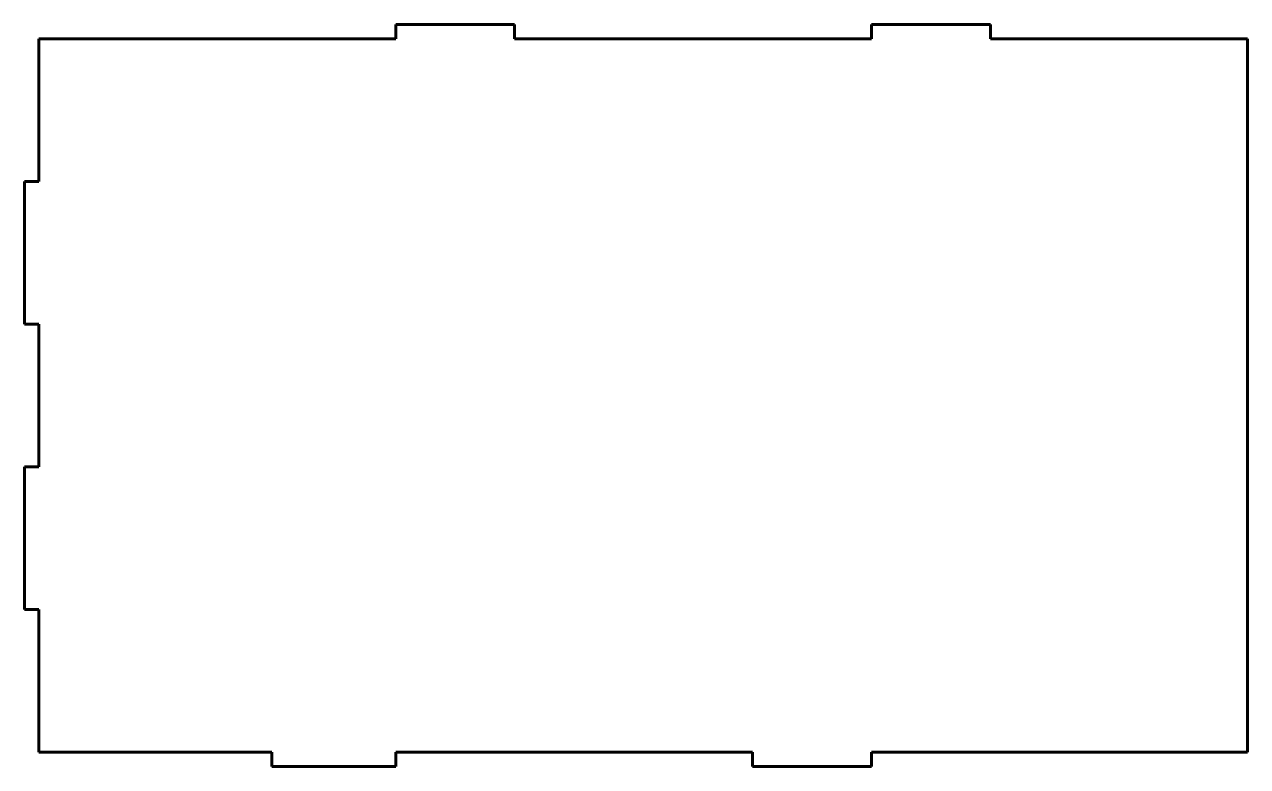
# Model space of a CAD drawing. Header units: millimetres. Extents: x 1 to 258, y 1 to 157.
import ezdxf

# ---------------------------------------------------------------- set-up
doc = ezdxf.new("R2010")
doc.units = ezdxf.units.MM
doc.linetypes.add('K5LT32768', pattern=[0])
doc.linetypes.add('K5LT_BASIC', pattern=[0])
doc.layers.add('Системный слой', color=7, linetype='Continuous')

msp = doc.modelspace()

# ---------------------------------------------------------------- linework, layer by layer
at = {"color": 150, "linetype": 'K5LT32768', "lineweight": 60, "true_color": 0x0080ff}
for p, q in [((4, 124), (4, 154)), ((4, 154), (79, 154)), ((179, 154), (104, 154)), ((258, 154), (204, 154)), ((258, 154), (258, 4)), ((4, 64), (4, 94)), ((4, 4), (4, 34)), ((53, 4), (4, 4)), ((154, 4), (79, 4)), ((258, 4), (179, 4))]:
    msp.add_line(p, q, dxfattribs=at)
at = {"layer": 'Системный слой', "color": 150, "linetype": 'K5LT_BASIC', "lineweight": 60, "true_color": 0x0080ff}
for p, q in [((79, 154), (79, 157)), ((79, 157), (104, 157)), ((104, 157), (104, 154)), ((179, 154), (179, 157)), ((179, 157), (204, 157)), ((204, 157), (204, 154)), ((4, 124), (1, 124)), ((1, 124), (1, 94)), ((1, 94), (4, 94)), ((4, 64), (1, 64)), ((1, 64), (1, 34)), ((1, 34), (4, 34)), ((53, 4), (53, 1)), ((79, 1), (79, 4)), ((154, 4), (154, 1)), ((179, 1), (179, 4)), ((53, 1), (79, 1)), ((154, 1), (179, 1))]:
    msp.add_line(p, q, dxfattribs=at)

doc.saveas('drawing.dxf')
